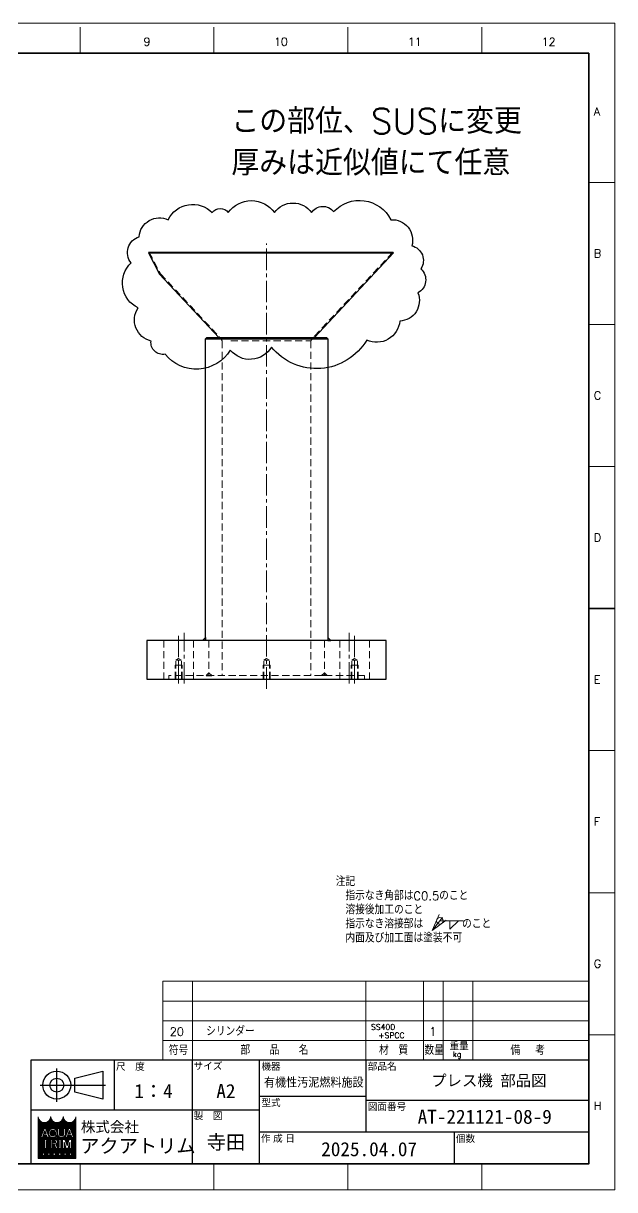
# Model space of a CAD drawing. Header units: millimetres. Extents: x 0 to 2352, y -34 to 1655.
# Drawn here: x 1512 to 2352, y 0 to 1655 of the extents above; entities that cross this region are included whole.
import ezdxf
from ezdxf.enums import TextEntityAlignment as Align

# ---------------------------------------------------------------- set-up
doc = ezdxf.new("R2010")
doc.units = ezdxf.units.MM
doc.header["$LTSCALE"] = 1.6
doc.linetypes.add('CENTER2', pattern=[28.575000000000003, 19.05, -3.175, 3.175, -3.175])
doc.linetypes.add('HIDDEN', pattern=[9.524999999999999, 6.35, -3.175])
for name, color, linetype, lineweight in [('04_HIDDEN', 2, 'HIDDEN', 13), ('05_CENTER', 4, 'CENTER2', 13), ('07_TEXT', 3, 'Continuous', 13), ('08_DIM', 3, 'Continuous', 13), ('90_FRAME', 5, 'Continuous', 35)]:
    doc.layers.add(name, color=color, linetype=linetype, lineweight=lineweight)
doc.layers.add('91_BLANK', color=5, linetype='Continuous', lineweight=0, plot=False)
doc.styles.add('KSS_TXT', font='txt.shx', dxfattribs={"bigfont": 'extfont2.shx'})
doc.styles.add('MS_G', font='MS Gothic.ttf')
doc.styles.get("Standard").update_dxf_attribs({"font": 'txt.shx', "bigfont": 'extfont2.shx'})
doc.styles.add('表題用', font='MS PGothic.ttf')
doc.dimstyles.new('KSS_DIM', dxfattribs={"dimscale": 4, "dimtxt": 3, "dimasz": 2.5, "dimexe": 1.25, "dimexo": 0.625, "dimtad": 1, "dimdsep": 46, "dimtxsty": 'KSS_TXT', "dimblk": 'OPEN30', "dimcen": 0, "dimazin": 2, "dimtfac": 0.75, "dimtmove": 0, "dimatfit": 3, "dimldrblk": 'OPEN30', "dimfxl": 1.25, "dimtolj": 1, "dimarcsym": 0})

# ---------------------------------------------------------------- blocks, each defined once
blk = doc.blocks.new('Weld-line')
blk.add_line((0, 0), (1, 0))
blk = doc.blocks.new('Weld10-s5')
blk.add_circle((0, 0), 2)
blk = doc.blocks.new('Weld10-a1')
for p, q in [((5, 0), (0, 5)), ((0, 5), (0, 0)), ((0, 0), (5, 0))]:
    blk.add_line(p, q)
at = {"width": 0.9}
blk.add_attdef('S', text='', height=2.8, dxfattribs=at).set_placement((-2, 1), align=Align.RIGHT)
blk.add_attdef('L', (8, 1), '', height=2.8, dxfattribs=at)
blk = doc.blocks.new('_Open30')
at = {"color": 0, "linetype": 'ByBlock', "lineweight": -2}
for p, q in [((-1, 0.26794919), (0, 0)), ((0, 0), (-1, -0.26794919)), ((0, 0), (-1, 0))]:
    blk.add_line(p, q, dxfattribs=at)
blk = doc.blocks.new('Jis_w20130906110600')
blk.add_blockref('Weld10-s5', (0, 0))
at = {"xscale": -1, "rotation": 180}
blk.add_blockref('Weld10-a1', (6, 0), dxfattribs=at)
at = {"layer": '08_DIM', "xscale": 14, "yscale": 14, "zscale": 14}
blk.add_blockref('Weld-line', (0, 0), dxfattribs=at)
at = {"style": 'KSS_TXT', "flags": 1}
blk.add_attdef('JISINFO', (0, 0), '', height=3, dxfattribs=at)
at = {"layer": '08_DIM'}
blk.add_leader([(-4.630805428080293, -5.765361229938435), (0, 0)], dimstyle='KSS_DIM', dxfattribs=at)

msp = doc.modelspace()

# ---------------------------------------------------------------- hatches: boundary and pattern name
at = {"layer": '90_FRAME', "lineweight": 5}
h = msp.add_hatch(dxfattribs=at)
h.set_pattern_fill('_USER', color=4, scale=1.2, angle=45, pattern_type=0)
h.set_pattern_definition([(45, (-945.6771580300181, -14.96861364743239), (-0.8485281374238569, 0.848528137423857), [])])
edge = h.paths.add_edge_path()
edge.add_arc((1587.106851105426, 103.0756889406746), 0.2561589359989652, 90, 180)
edge.add_ellipse((1578.141288345462, 103.0756889406746), major_axis=(-8.709403823964816, 0), ratio=0.8823529411764706, start_angle=360, end_angle=540, ccw=False)
edge.add_arc((1569.175725585498, 103.0756889406746), 0.2561589359989652, 3.187317984128255, 180.0000000000261)
edge.add_ellipse((1560.210162825533, 103.0756889406746), major_axis=(-8.709403823964816, 0), ratio=0.8823529411764706, start_angle=360, end_angle=540, ccw=False)
edge.add_arc((1551.244600065569, 103.0756889406746), 0.2561589359989652, 3.187317984128255, 180)
edge.add_ellipse((1542.279037305605, 103.0756889406746), major_axis=(-8.709403823964816, 0), ratio=0.8823529411764706, start_angle=360, end_angle=540, ccw=False)
edge.add_arc((1533.313474545641, 103.0756889406746), 0.2561589359989652, 3.187317984128255, 90)
edge.add_line((1533.313474545641, 103.3318478766758), (1533.313474545641, 44.15913366091428))
edge.add_line((1533.313474545641, 44.15913366091246), (1587.106851105424, 44.15913366091246))
edge.add_line((1587.106851105426, 44.15913366091246), (1587.106851105426, 103.3318478766722))
h.paths.add_polyline_path([(1541.987718313027, 86.72910592718273), (1544.1115856863, 86.72910592718273), (1548.941307527639, 73.98263727187242), (1548.941307527639, 73.92115912723403), (1546.641970452547, 73.92115912723403), (1545.439607969325, 77.29778354664433), (1540.710927817199, 77.29778354664433), (1541.404155285403, 79.24459146023565), (1544.746380501125, 79.24459146023565), (1543.049651999663, 84.00955624507134), (1539.457333546783, 73.92115912723403), (1537.157996471688, 73.92115912723403), (1537.157996471688, 73.98263727187242)], flags=16)
edge = h.paths.add_edge_path(flags=16)
edge.add_ellipse((1554.286678030083, 81.09360933520458), major_axis=(-5.8916555279762, 0), ratio=0.9565217391304346, start_angle=180, end_angle=360, ccw=False)
edge.add_line((1560.178333558059, 81.09360933520458), (1560.178333558059, 79.55665571921037))
edge.add_ellipse((1554.286678030083, 79.55665571921037), major_axis=(-5.8916555279762, 0), ratio=0.9565217391304346, start_angle=142.1052553177129, end_angle=180, ccw=False)
edge.add_line((1558.936021579444, 76.09526146155787), (1557.285296600079, 77.4554772650825))
edge.add_ellipse((1554.286678030083, 79.70737472682578), major_axis=(3.75679118758396, 0), ratio=0.9950358206786509, start_angle=-37.0427632869818, end_angle=0)
edge.add_line((1558.043464501574, 79.70722960958102), (1558.043464501574, 80.94289032758917))
edge.add_ellipse((1554.286678030083, 80.94289032758917), major_axis=(3.75678647149081, 0), ratio=0.9947182625257321, start_angle=360, end_angle=540)
edge.add_line((1550.529891558592, 80.94289032758917), (1550.529891558592, 79.70724298545775))
edge.add_ellipse((1554.286678030083, 79.70737472682578), major_axis=(3.75679118758396, 0), ratio=0.9950358206786509, start_angle=-180, end_angle=-65.75794872216291)
edge.add_line((1555.829187784792, 76.29886595284898), (1554.783233280467, 77.31683014038919))
edge.add_line((1554.783233280465, 77.31683014038737), (1555.917878471079, 78.52166531088534))
edge.add_line((1555.917878471079, 78.52166531088716), (1560.662102406963, 74.61237184667317))
edge.add_line((1560.662102406961, 74.61237184667135), (1559.17957633999, 73.03813563481873))
edge.add_line((1559.179576339993, 73.03813563482055), (1557.398624999427, 74.77142773973338))
edge.add_ellipse((1554.286678030083, 79.55665571921037), major_axis=(-5.8916555279762, 0), ratio=0.9565217391304346, start_angle=0, end_angle=121.88362473889401, ccw=False)
edge.add_line((1548.395022502107, 79.55665571921037), (1548.395022502107, 81.09360933520458))
h.paths.add_polyline_path([(1549.322272314501, 71.3595697672443), (1549.322272314501, 69.56645721525075), (1545.479888274516, 69.56645721525075, 0.4142135623730951), (1545.223729338515, 69.31029827925141), (1545.223729338515, 58.5516229672956), (1542.918298914527, 58.5516229672956), (1542.918298914527, 69.31029827925141, 0.4142135623730951), (1542.662139978529, 69.56645721525075), (1538.819755938545, 69.56645721525075), (1538.819755938545, 71.3595697672443)], flags=16)
edge = h.paths.add_edge_path(flags=16)
edge.add_line((1550.782336630131, 71.3595697672443), (1556.673992158107, 71.3595697672443))
edge.add_ellipse((1556.673992158103, 67.99033192354347), major_axis=(-4.134945875879031, 7.595772347314229e-16), ratio=0.8148203011203055, start_angle=111.38697473498539, end_angle=270, ccw=False)
edge.add_arc((1557.308096793895, 63.42427632530399), 1.674818033710892, 22.272952259934925, 58.5531130129101, ccw=False)
edge.add_line((1558.85795455382, 64.05906477040827), (1561.06509696998, 58.65408654169534))
edge.add_line((1561.065096969982, 58.65408654169534), (1561.065096969982, 58.5516229672956))
edge.add_line((1561.065096969982, 58.5516229672956), (1558.580355290793, 58.5516229672956))
edge.add_line((1558.580355290793, 58.5516229672956), (1556.630490053464, 63.97910444256723))
edge.add_arc((1555.679984732655, 63.59645833584892), 1.02463574399587, 21.92829786654815, 90)
edge.add_line((1555.679984732655, 64.62109407984263), (1553.164614734919, 64.62109407984263))
edge.add_line((1553.164614734917, 64.62109407984263), (1553.164614734917, 66.41420663183618))
edge.add_line((1553.164614734917, 66.41420663183618), (1556.981382881301, 66.41420663183618))
edge.add_arc((1556.926424426744, 67.99033192354347), 1.577083183248922, 271.9970571044071, 448.0029428955929)
edge.add_line((1556.981382881306, 69.56645721525075), (1553.087767054122, 69.56645721525075))
edge.add_line((1553.08776705412, 69.56645721525075), (1553.08776705412, 58.5516229672956))
edge.add_line((1553.08776705412, 58.5516229672956), (1550.782336630129, 58.5516229672956))
edge.add_line((1550.782336630131, 58.5516229672956), (1550.782336630131, 71.3595697672443))
h.paths.add_polyline_path([(1561.362454897633, 86.72910592718273), (1563.667885321626, 86.72910592718273), (1563.667885321626, 79.55665571921037, 0.175030561155744), (1564.684904958587, 76.62111705864646, 0.2571496110314638), (1568.798680148641, 76.62111705864646, 0.1750305611562702), (1569.815699785599, 79.55665571921946), (1569.815699785599, 86.72910592718273), (1572.121130209591, 86.72910592718273), (1572.121130209591, 79.09325813684137, -0.3793912406243967), (1567.12603095761, 73.92115912723403), (1566.35755414961, 73.92115912723403, -0.3793912406243716), (1561.362454897633, 79.09325813684137)], flags=16)
h.paths.add_polyline_path([(1563.007672923854, 71.3595697672443), (1565.825421219845, 71.3595697672443), (1565.825421219845, 69.56645721525075, 0.4142135623730951), (1565.569262283847, 69.31029827925141), (1565.569262283847, 60.60089445528666, 0.4142135623730951), (1565.825421219845, 60.34473551928915), (1565.825421219845, 58.5516229672956), (1563.007672923854, 58.5516229672956), (1563.007672923854, 60.34473551928915, 0.4142135623730951), (1563.263831859855, 60.60089445528666), (1563.263831859855, 69.31029827925141, 0.4142135623730951), (1563.007672923854, 69.56645721525075)], flags=16)
h.paths.add_polyline_path([(1568.133347768792, 71.3595697672443), (1571.478678283533, 71.3595697672443), (1574.537321168766, 62.05736025438256), (1577.595964053999, 71.3595697672443), (1580.943417472809, 71.3595697672443), (1580.943417472809, 58.5516229672956), (1578.63798704882, 58.5516229672956), (1578.63798704882, 67.51718572725969), (1575.690036380762, 58.5516229672956), (1573.384605956773, 58.5516229672956), (1570.436655288712, 67.51718572725969), (1570.438778192784, 58.5516229672956), (1568.133347768792, 58.5516229672956)], flags=16)
h.paths.add_polyline_path([(1576.821057836765, 86.72910592718273), (1578.944925210039, 86.72910592718273), (1583.774647051378, 73.98263727187242), (1583.774647051378, 73.92115912723403), (1581.475309976282, 73.92115912723403), (1580.272947493064, 77.29778354664433), (1575.544267340938, 77.29778354664433), (1576.237494809139, 79.24459146023565), (1579.579720024864, 79.24459146023565), (1577.882991523402, 84.00955624507134), (1574.290673070518, 73.92115912723403), (1571.991335995423, 73.92115912723403), (1571.991335995423, 73.98263727187242)], flags=16)
h.paths.add_polyline_path([(1539.461289009618, 51.84390174088168), (1542.535196241603, 51.84390174088168), (1542.535196241603, 48.76999450889508), (1539.461289009618, 48.76999450889508)], flags=16)
h.paths.add_polyline_path([(1547.146057089587, 51.84390174088168), (1550.219964321572, 51.84390174088168), (1550.219964321572, 48.76999450889508), (1547.146057089587, 48.76999450889508)], flags=16)
h.paths.add_polyline_path([(1554.830825169556, 51.84390174088168), (1557.904732401541, 51.84390174088168), (1557.904732401541, 48.76999450889508), (1554.830825169556, 48.76999450889508)], flags=16)
h.paths.add_polyline_path([(1562.515593249526, 51.84390174088168), (1565.58950048151, 51.84390174088168), (1565.58950048151, 48.76999450889508), (1562.515593249526, 48.76999450889508)], flags=16)
h.paths.add_polyline_path([(1570.200361329495, 51.84390174088168), (1573.27426856148, 51.84390174088168), (1573.27426856148, 48.76999450889508), (1570.200361329495, 48.76999450889508)], flags=16)
h.paths.add_polyline_path([(1577.885129409464, 51.84390174088168), (1580.959036641449, 51.84390174088168), (1580.959036641449, 48.76999450889508), (1577.885129409464, 48.76999450889508)], flags=16)

# ---------------------------------------------------------------- linework, layer by layer
for p, q in [((1690.836544068866, 1330.506459539517), (1690.096544068866, 1329.687677639085)), ((1690.096544068866, 1329.687677639085), (2037.836544072475, 1329.687677639085)), ((1690.096544068866, 1329.687677639085), (1705.83654406939, 1299.687677634656)), ((1690.836544068866, 1330.506459539517), (2036.959277750584, 1330.506459539517))]:
    msp.add_line(p, q)
at = {"color": 0}
for p, q in [((2037.836544072475, 1329.687677639085), (1925.836544072475, 1209.687677639085)), ((2036.959277750584, 1330.506459539517), (2037.836544072475, 1329.687677639085)), ((1705.83654406939, 1299.687677634656), (1789.836544065257, 1209.687677639085)), ((1770.836544072475, 1207.687677639085), (1944.836544072475, 1207.687677639085))]:
    msp.add_line(p, q, dxfattribs=at)
at = {"color": 1}
msp.add_lwpolyline([(2034.171325194252, 1376.780948709615, -0.52056705), (2064.080753350162, 1339.757709329668, -0.52056705), (2076.89907408282, 1307.006384984676, -0.52056705), (2072.626303127875, 1272.831084551125, -0.52056705), (2046.989645926912, 1232.959906224783, -0.52056705), (1999.989118215574, 1205.904459772582, -0.52056705), (1864.684570889315, 1195.936666844837, -0.52056705), (1806.289971562478, 1191.664751809883, -0.52056705), (1713.713173124787, 1185.968867301731, -0.52056705), (1693.773551731573, 1204.480490299384, -0.52056705), (1675.258195191164, 1251.471522607076, -0.52056705), (1665.288388428468, 1315.550208439223, -0.52056705), (1676.682452176145, 1352.57344781917, -0.52056705), (1717.985944079733, 1376.780948709615, -0.52056705), (1780.653322229337, 1386.74874163736, -0.52056705), (1803.441457592516, 1386.74874163736, -0.52056705), (1868.957341844261, 1386.74874163736, -0.52056705), (1921.654905363347, 1386.74874163736, -0.52056705), (1952.988590504238, 1388.172711110557, -0.52056705)], format="xyb", close=True, dxfattribs=at)
at = {"color": 0}
for points in [[(1944.836544072475, 779.6876776433597), (1770.836544072475, 779.6876776433597), (1770.836544072475, 1207.687677639085), (1772.836544072475, 1209.687677639085), (1942.836544072475, 1209.687677639085), (1944.836544072475, 1207.687677639085)], [(2027.836544071806, 779.6876776433597), (1687.836544071806, 779.6876776433597), (1687.836544071806, 724.6876776433597), (2027.836544071806, 724.6876776433597)]]:
    msp.add_lwpolyline(points, close=True, dxfattribs=at)
at = {"color": 3}
for points in [[(1770.836544072475, 779.6876776433597), (1766.836544072475, 779.6876776433597), (1766.836544072475, 779.6876776433597), (1770.836544072475, 783.6876776433597)], [(1944.836544065032, 779.6876776433597), (1948.836544065032, 779.6876776433597), (1948.836544065032, 779.6876776433597), (1944.836544065032, 783.6876776433597)]]:
    msp.add_lwpolyline(points, close=True, dxfattribs=at)
for points in [[(1771.836544072475, 729.6876776415535), (1779.836544072475, 729.6876776415535), (1779.836544072475, 729.6876776415535), (1775.836544072475, 733.6876776415535)], [(1775.836544072475, 733.6876776415535), (1771.836544072475, 729.6876776415535), (1771.836544072475, 729.6876776415535)], [(1943.836544065032, 729.6876776415535), (1935.836544065032, 729.6876776415535), (1935.836544065032, 729.6876776415535), (1939.836544065032, 733.6876776415535)], [(1939.836544065032, 733.6876776415535), (1943.836544065032, 729.6876776415535), (1943.836544065032, 729.6876776415535)]]:
    msp.add_lwpolyline(points, dxfattribs=at)
for centre, start, end in [((1789.836544065297, 1209.687677639096), 6.073257782323988e-10, 43.02506599012749), ((1925.836544072435, 1209.687677639096), 136.9749340098725, 179.9999999993927)]:
    msp.add_arc(centre, 1.029632723038958, start, end, dxfattribs=at)
at = {"layer": '04_HIDDEN'}
for p, q in [((1690.836544068866, 1330.506459539517), (1707.478006831685, 1299.687677634656)), ((2036.959277750584, 1330.506459539517), (1924.959277750584, 1210.506459539517)), ((1707.478006831685, 1299.687677634656), (1705.83654406939, 1299.687677634656)), ((1707.478006831685, 1299.687677634656), (1790.713810387149, 1210.506459539517)), ((1789.836544065257, 1209.687677639085), (1790.713810387149, 1210.506459539516)), ((1794.836544065257, 1204.687677639085), (1791.949792719309, 1209.687677639085)), ((1920.836544072475, 1204.687677639085), (1923.723295418423, 1209.687677639085)), ((1925.836544072475, 1209.687677639085), (1924.959277750584, 1210.506459539516)), ((1794.836544065257, 1204.687677639085), (1794.836544065257, 729.6876776445475)), ((1806.836544079918, 1204.687677639085), (1920.836544072475, 1204.687677639085)), ((1920.836544072475, 1204.687677639085), (1920.836544072475, 729.6876776445475)), ((1775.836544072475, 779.6876776433597), (1775.836544072475, 729.6876776415535)), ((1939.836544065032, 779.6876776433597), (1939.836544065032, 729.6876776415535)), ((1728.836544067971, 751.6876776481128), (1732.836544067957, 753.9966776481102)), ((1728.836544067971, 724.6876776480909), (1728.836544067971, 751.6876776481128)), ((1736.836544067957, 751.6876776481128), (1728.836544067971, 751.6876776481128)), ((1732.836544067957, 753.9966776481102), (1736.836544067957, 751.6876776481128)), ((1736.836544067957, 724.6876776480909), (1736.836544067957, 751.6876776481128)), ((1853.836544068772, 751.6876776481128), (1857.836544068757, 753.9966776481102)), ((1853.836544068772, 724.6876776480909), (1853.836544068772, 751.6876776481128)), ((1861.836544068757, 751.6876776481128), (1853.836544068772, 751.6876776481128)), ((1857.836544068757, 753.9966776481102), (1861.836544068757, 751.6876776481128)), ((1861.836544068757, 724.6876776480909), (1861.836544068757, 751.6876776481128)), ((1978.836544067971, 751.6876776481128), (1982.836544067957, 753.9966776481102)), ((1978.836544067971, 724.6876776480909), (1978.836544067971, 751.6876776481128)), ((1986.836544067957, 751.6876776481128), (1978.836544067971, 751.6876776481128)), ((1982.836544067957, 753.9966776481102), (1986.836544067957, 751.6876776481128)), ((1986.836544067957, 724.6876776480909), (1986.836544067957, 751.6876776481128)), ((1996.836544075415, 729.6876776415535), (1718.836544071693, 729.6876776415535)), ((1718.836544071693, 729.6876776415535), (1718.836544071693, 724.6876776433597)), ((1727.836544067957, 724.6876776480909), (1727.836544067957, 744.6876776481055)), ((1737.836544067957, 744.6876776481055), (1727.836544067957, 744.6876776481055)), ((1737.836544067957, 724.6876776480909), (1737.836544067957, 744.6876776481055)), ((1852.836544068757, 724.6876776480909), (1852.836544068757, 744.6876776481055)), ((1862.836544068757, 744.6876776481055), (1852.836544068757, 744.6876776481055)), ((1862.836544068757, 724.6876776480909), (1862.836544068757, 744.6876776481055)), ((1977.836544067957, 724.6876776480909), (1977.836544067957, 744.6876776481055)), ((1987.836544067957, 744.6876776481055), (1977.836544067957, 744.6876776481055)), ((1987.836544067957, 724.6876776480909), (1987.836544067957, 744.6876776481055)), ((1996.836544075415, 724.6876776433597), (1996.836544075415, 729.6876776415535))]:
    msp.add_line(p, q, dxfattribs=at)
at = {"layer": '04_HIDDEN', "color": 9}
for p, q in [((1711.836544071813, 779.6876776393016), (1711.836544071813, 724.6876776433597)), ((1753.836544071798, 779.6876776393016), (1753.836544071798, 724.6876776433597)), ((1961.836544073152, 779.6876776393016), (1961.836544073152, 724.6876776433597)), ((2003.836544073137, 779.6876776393016), (2003.836544073137, 724.6876776433597))]:
    msp.add_line(p, q, dxfattribs=at)
at = {"layer": '05_CENTER'}
for p, q in [((1857.836544068866, 711.000766099092), (1857.836544068866, 1343.091695408906)), ((1740.836544075415, 718.387019759373), (1740.836544075415, 790.5909672640952)), ((1974.836544079136, 718.387019759373), (1974.836544079136, 790.5909672640952)), ((1732.836544067957, 721.299902500528), (1732.836544067957, 756.7926776480905)), ((1982.836544067957, 721.299902500528), (1982.836544067957, 756.7926776480905))]:
    msp.add_line(p, q, dxfattribs=at)
at = {"layer": '05_CENTER', "color": 9}
for p, q in [((1732.836544071806, 786.1360824570562), (1732.836544071806, 718.2392728215506)), ((1982.836544073145, 786.1360824570562), (1982.836544073145, 718.2392728215506))]:
    msp.add_line(p, q, dxfattribs=at)
at = {"layer": '90_FRAME', "color": 4, "lineweight": 13}
for p, q in [((1592.982204280308, 1613.00035474462), (1592.982204280308, 1649.81223188732)), ((1783.073074479541, 1613.00035474462), (1783.073074479541, 1649.81223188732)), ((1973.163944678774, 1613.00035474462), (1973.163944678774, 1649.81223188732)), ((2163.254814878007, 1613.00035474462), (2163.254814878007, 1649.81223188732)), ((2352.09044159269, 1429.720130283139), (2315.278564449982, 1429.720130283139)), ((2352.09044159269, 1228.088028678954), (2315.278564449982, 1228.088028678954)), ((2352.09044159269, 1026.45592707477), (2315.278564449982, 1026.45592707477)), ((2352.09044159269, 623.1917238664003), (2315.278564449982, 623.1917238664003)), ((2352.09044159269, 421.5596222622155), (2315.278564449982, 421.5596222622155)), ((1710.392832310299, 295.7330074731734), (2315.278541343749, 295.7330074731734)), ((1710.392855416532, 295.7330074731734), (1710.392855416532, 183.73301048167)), ((1752.39285016654, 295.7330074731734), (1752.39285016654, 183.73301048167)), ((1998.754738177653, 295.7330074731734), (1998.754738177653, 183.73301048167)), ((2080.53119313558, 295.7330074731734), (2080.531193135595, 183.73301048167)), ((2108.531189635581, 295.7330074731734), (2108.531189635597, 183.73301048167)), ((2150.531184385591, 295.7330074731734), (2150.531184385591, 183.73301048167)), ((1710.392832310299, 267.733005978039), (2315.278541343749, 267.733005978039)), ((1710.392832310299, 239.7330074731734), (2315.278541343749, 239.7330074731734)), ((2352.09044159269, 219.9275206580308), (2315.278564449982, 219.9275206580308)), ((1710.392832310299, 211.7330074731733), (2315.278541343749, 211.7330074731733)), ((1592.982204280308, -1.126752522395691e-07), (1592.982204280308, 36.64729619654992)), ((1783.073074479541, -1.126752522395691e-07), (1783.073074479541, 36.64729619654992)), ((1973.163944678774, -1.126752522395691e-07), (1973.163944678774, 36.64729619654992)), ((2163.254814878007, -1.126752522395691e-07), (2163.254814878007, 36.64729619654992))]:
    msp.add_line(p, q, dxfattribs=at)
at = {"layer": '90_FRAME'}
msp.add_line((2352.09044159269, 824.8238254705849), (2315.278564449982, 824.8238254705849), dxfattribs=at)
at = {"layer": '90_FRAME', "color": 0, "lineweight": 25}
for p, q in [((1642.078564452699, 113.0187247676675), (1642.078564452699, 183.73301048167)), ((1752.39285016654, 36.64729619654992), (1752.39285016654, 183.73301048167)), ((1847.707135880381, 36.64729619654992), (1847.707135880381, 183.73301048167)), ((1998.754738177653, 183.73301048167), (1998.754738177653, 81.90443905350895)), ((1559.908564453032, 124.6158676247667), (1559.908564453032, 172.1358676245744)), ((1536.148564453128, 148.3758676246669), (1629.208564452751, 148.3758676246669)), ((1847.707135880381, 132.8187247675904), (1998.754738177653, 132.8187247675904)), ((1998.754738177653, 127.161581910468), (2315.278564449982, 127.161581910468)), ((1847.707135880381, 113.0187247676675), (1523.27856445318, 113.0187247676675)), ((1847.707135880381, 81.90443905350895), (2315.278564449982, 81.90443905350895)), ((2124.249993022139, 81.90443905350895), (2124.249993022139, 36.64729619654992))]:
    msp.add_line(p, q, dxfattribs=at)
at = {"layer": '90_FRAME', "color": 4, "lineweight": 5}
for p, q in [((1533.313474545641, 44.15913366091246), (1533.313474545641, 103.3318478766758)), ((1587.106851105426, 103.3318478766758), (1587.106851105426, 44.15913366091246)), ((1537.157996471688, 73.98263727187242), (1541.987718313027, 86.72910592718273)), ((1539.457333546783, 73.92115912723403), (1543.049651999663, 84.00955624507134)), ((1541.987718313027, 86.72910592718273), (1544.1115856863, 86.72910592718273)), ((1544.746380501125, 79.24459146023565), (1543.049651999663, 84.00955624507134)), ((1548.941307527639, 73.98263727187242), (1544.1115856863, 86.72910592718273)), ((1561.362454897633, 79.09325813684137), (1561.362454897633, 86.72910592718273)), ((1563.667885321626, 86.72910592718273), (1561.362454897633, 86.72910592718273)), ((1563.667885321626, 79.55665571921037), (1563.667885321626, 86.72910592718273)), ((1569.815699785599, 79.55665571921037), (1569.815699785599, 86.72910592718273)), ((1569.815699785599, 86.72910592718273), (1572.121130209591, 86.72910592718273)), ((1571.991335995423, 73.98263727187242), (1576.821057836765, 86.72910592718273)), ((1572.121130209591, 79.09325813684137), (1572.121130209591, 86.72910592718273)), ((1574.290673070518, 73.92115912723403), (1577.882991523402, 84.00955624507134)), ((1576.821057836765, 86.72910592718273), (1578.944925210039, 86.72910592718273)), ((1579.579720024864, 79.24459146023565), (1577.882991523402, 84.00955624507134)), ((1583.774647051378, 73.98263727187242), (1578.944925210039, 86.72910592718273)), ((1537.157996471688, 73.92115912723403), (1537.157996471688, 73.98263727187242)), ((1537.157996471688, 73.98263727187242), (1537.157996471688, 73.98263727187242)), ((1537.157996471688, 73.92115912723403), (1537.157996471688, 73.98263727187242)), ((1537.157996471688, 73.92115912723403), (1539.457333546783, 73.92115912723403)), ((1538.819755938545, 71.3595697672443), (1549.322272314501, 71.3595697672443)), ((1538.819755938545, 71.3595697672443), (1538.819755938545, 69.56645721525075)), ((1538.819755938545, 69.56645721525075), (1542.662139978529, 69.56645721525075)), ((1540.710927817199, 77.29778354664433), (1541.404155285403, 79.24459146023565)), ((1540.710927817199, 77.29778354664433), (1545.439607969325, 77.29778354664433)), ((1541.404155285403, 79.24459146023565), (1544.746380501125, 79.24459146023565)), ((1542.918298914527, 58.5516229672956), (1542.918298914527, 69.31029827925141)), ((1545.223729338515, 58.5516229672956), (1545.223729338515, 69.31029827925141)), ((1546.641970452547, 73.92115912723403), (1545.439607969325, 77.29778354664433)), ((1545.479888274516, 69.56645721525075), (1549.322272314501, 69.56645721525075)), ((1548.941307527639, 73.92115912723403), (1546.641970452547, 73.92115912723403)), ((1548.395022502107, 81.09360933520458), (1548.395022502107, 79.55665571921037)), ((1548.941307527639, 73.92115912723403), (1548.941307527639, 73.98263727187242)), ((1549.322272314501, 71.3595697672443), (1549.322272314501, 69.56645721525075)), ((1550.529891558592, 80.94289032758917), (1550.529891558592, 79.71332743479417)), ((1550.782336630131, 71.3595697672443), (1550.782336630131, 58.5516229672956)), ((1550.782336630131, 71.3595697672443), (1556.673992158103, 71.3595697672443)), ((1553.08776705412, 58.5516229672956), (1553.08776705412, 69.56645721525075)), ((1553.08776705412, 69.56645721525075), (1556.981382881306, 69.56645721525075)), ((1553.164614734917, 64.62109407984263), (1553.164614734917, 66.41420663183618)), ((1553.164614734917, 66.41420663183618), (1556.981382881306, 66.41420663183618)), ((1554.783233280465, 77.31683014038737), (1555.917878471079, 78.52166531088716)), ((1554.783233280465, 77.31683014038737), (1555.829187784792, 76.29886595284898)), ((1555.917878471079, 78.52166531088716), (1560.662102406961, 74.61237184667135)), ((1557.285296600079, 77.4554772650825), (1558.936021579444, 76.09526146155787)), ((1557.398624999427, 74.77142773973338), (1559.179576339993, 73.03813563482055)), ((1558.043464501574, 80.94289032758917), (1558.043464501574, 79.71332743479417)), ((1559.179576339993, 73.03813563482055), (1560.662102406961, 74.61237184667135)), ((1560.178333558059, 81.09360933520458), (1560.178333558059, 79.55665571921037)), ((1563.007672923854, 71.3595697672443), (1565.825421219845, 71.3595697672443)), ((1563.007672923854, 71.3595697672443), (1563.007672923854, 69.56645721525075)), ((1563.263831859855, 60.60089445528666), (1563.263831859855, 69.31029827925141)), ((1565.569262283847, 60.60089445528666), (1565.569262283847, 69.31029827925141)), ((1565.825421219845, 71.3595697672443), (1565.825421219845, 69.56645721525075)), ((1567.12603095761, 73.92115912723403), (1566.357554149614, 73.92115912723403)), ((1568.133347768792, 71.3595697672443), (1568.133347768792, 58.5516229672956)), ((1568.133347768792, 71.3595697672443), (1571.478678283533, 71.3595697672443)), ((1570.438778192784, 58.5516229672956), (1570.436655288712, 67.51718572725969)), ((1573.384605956773, 58.5516229672956), (1570.436655288712, 67.51718572725969)), ((1574.537321168766, 62.05736025438256), (1571.478678283533, 71.3595697672443)), ((1571.991335995423, 73.92115912723403), (1571.991335995423, 73.98263727187242)), ((1571.991335995423, 73.98263727187242), (1571.991335995423, 73.98263727187242)), ((1571.991335995423, 73.92115912723403), (1571.991335995423, 73.98263727187242)), ((1571.991335995423, 73.92115912723403), (1574.290673070518, 73.92115912723403)), ((1574.537321168766, 62.05736025438256), (1577.595964053999, 71.3595697672443)), ((1575.544267340938, 77.29778354664433), (1576.237494809139, 79.24459146023565)), ((1575.544267340938, 77.29778354664433), (1580.272947493064, 77.29778354664433)), ((1575.690036380762, 58.5516229672956), (1578.63798704882, 67.51718572725969)), ((1576.237494809139, 79.24459146023565), (1579.579720024864, 79.24459146023565)), ((1580.943417472809, 71.3595697672443), (1577.595964053999, 71.3595697672443)), ((1578.63798704882, 67.51718572725969), (1578.63798704882, 58.5516229672956)), ((1581.475309976282, 73.92115912723403), (1580.272947493064, 77.29778354664433)), ((1580.943417472809, 58.5516229672956), (1580.943417472809, 71.3595697672443)), ((1583.774647051378, 73.92115912723403), (1581.475309976282, 73.92115912723403)), ((1583.774647051378, 73.92115912723403), (1583.774647051378, 73.98263727187242)), ((1539.461289009618, 51.84390174088168), (1542.535196241603, 51.84390174088168)), ((1539.461289009618, 51.84390174088168), (1539.461289009618, 48.76999450889508)), ((1542.535196241603, 51.84390174088168), (1542.535196241603, 48.76999450889508)), ((1542.918298914527, 58.5516229672956), (1545.223729338515, 58.5516229672956)), ((1547.146057089587, 51.84390174088168), (1550.219964321572, 51.84390174088168)), ((1547.146057089587, 51.84390174088168), (1547.146057089587, 48.76999450889508)), ((1550.219964321572, 51.84390174088168), (1550.219964321572, 48.76999450889508)), ((1550.782336630131, 58.5516229672956), (1553.08776705412, 58.5516229672956)), ((1553.164614734917, 64.62109407984263), (1555.679984732655, 64.62109407984263)), ((1554.830825169556, 51.84390174088168), (1557.904732401541, 51.84390174088168)), ((1554.830825169556, 51.84390174088168), (1554.830825169556, 48.76999450889508)), ((1556.630490053464, 63.97910444256723), (1558.580355290793, 58.5516229672956)), ((1557.904732401541, 51.84390174088168), (1557.904732401541, 48.76999450889508)), ((1558.580355290793, 58.5516229672956), (1561.065096969982, 58.5516229672956)), ((1558.85795455382, 64.05906477041009), (1561.065096969982, 58.65408654169534)), ((1561.065096969982, 58.65408654169534), (1561.065096969982, 58.5516229672956)), ((1562.515593249526, 51.84390174088168), (1565.58950048151, 51.84390174088168)), ((1562.515593249526, 51.84390174088168), (1562.515593249526, 48.76999450889508)), ((1563.007672923854, 58.5516229672956), (1563.007672923854, 60.34473551928915)), ((1563.007672923854, 58.5516229672956), (1565.825421219845, 58.5516229672956)), ((1565.58950048151, 51.84390174088168), (1565.58950048151, 48.76999450889508)), ((1565.825421219845, 58.5516229672956), (1565.825421219845, 60.34473551928915)), ((1568.133347768792, 58.5516229672956), (1570.438778192784, 58.5516229672956)), ((1570.200361329495, 51.84390174088168), (1573.27426856148, 51.84390174088168)), ((1570.200361329495, 51.84390174088168), (1570.200361329495, 48.76999450889508)), ((1573.27426856148, 51.84390174088168), (1573.27426856148, 48.76999450889508)), ((1573.384605956773, 58.5516229672956), (1575.690036380762, 58.5516229672956)), ((1580.959036641449, 51.84390174088168), (1577.885129409464, 51.84390174088168)), ((1577.885129409464, 51.84390174088168), (1577.885129409464, 48.76999450889508)), ((1578.63798704882, 58.5516229672956), (1580.943417472809, 58.5516229672956)), ((1580.959036641449, 51.84390174088168), (1580.959036641449, 48.76999450889508)), ((1587.106851105426, 44.15913366091246), (1533.313474545641, 44.15913366091246)), ((1542.535196241603, 48.76999450889508), (1539.461289009618, 48.76999450889508)), ((1550.219964321572, 48.76999450889508), (1547.146057089587, 48.76999450889508)), ((1557.904732401541, 48.76999450889508), (1554.830825169556, 48.76999450889508)), ((1565.58950048151, 48.76999450889508), (1562.515593249526, 48.76999450889508)), ((1573.27426856148, 48.76999450889508), (1570.200361329495, 48.76999450889508)), ((1577.885129409464, 48.76999450889508), (1580.959036641449, 48.76999450889508))]:
    msp.add_line(p, q, dxfattribs=at)
at = {"layer": '90_FRAME'}
msp.add_lwpolyline([(110.3223633137168, 36.64729619654992), (2315.278564449982, 36.6472961965499), (2315.278564449982, 1613.00035474462), (110.3223633137168, 1613.00035474462)], close=True, dxfattribs=at)
at = {"layer": '90_FRAME', "color": 0, "lineweight": 25}
msp.add_lwpolyline([(1523.27856445318, 36.64729619654992), (2315.278564449982, 36.64729619654992), (2315.278564449982, 183.73301048167), (1523.27856445318, 183.73301048167)], close=True, dxfattribs=at)
msp.add_lwpolyline([(1585.648564452931, 158.2758676246283), (1625.24856445277, 168.1758676245898), (1625.24856445277, 128.5758676247513), (1585.648564452931, 138.4758676247091), (1585.648564452931, 158.2758676246283)], dxfattribs=at)
for radius in [19.79999999992, 9.89999999996]:
    msp.add_circle((1559.908564453032, 148.3758676246669), radius, dxfattribs=at)
at = {"layer": '90_FRAME', "color": 4, "lineweight": 5}
for centre, radius, start, end in [((1533.313474545641, 103.0756889406746), 0.2561589359989652, 0, 90), ((1551.244600065569, 103.0756889406746), 0.2561589359989652, 0, 180), ((1551.244600065569, 103.0756889406746), 0.2561589359989652, 0, 90), ((1569.175725585498, 103.0756889406746), 0.2561589359989652, 0, 180), ((1587.106851105426, 103.0756889406746), 0.2561589359989652, 90, 180), ((1542.662139978529, 69.31029827925141), 0.2561589359989652, 0, 90), ((1545.479888274516, 69.31029827925141), 0.2561589359989652, 90, 180), ((1556.926424426744, 67.99033192354347), 1.577083183248922, 271.9970571043541, 88.00294289554164), ((1566.777598836736, 79.3249569280286), 5.420098542558598, 182.4500309922613, 265.5552572885243), ((1563.007672923854, 69.31029827925141), 0.2561589359989652, 0, 90), ((1568.240837326434, 79.49701552458629), 4.573340900382642, 179.2527938813868, 218.9645718468802), ((1566.741792553614, 80.35605174844915), 4.263862534800127, 241.1577278083189, 298.8422721916811), ((1565.825421219845, 69.31029827925141), 0.2561589359989652, 90, 180), ((1566.705986270488, 79.3249569280286), 5.420098542558598, 274.4447427114757, 357.5499690077386), ((1565.242747780791, 79.49701552458629), 4.573340900382127, 321.0354281531198, 0.7472061186132516), ((1555.679984732655, 63.59645833584892), 1.024635743995861, 21.92829786655026, 90), ((1557.308096793895, 63.42427632530399), 1.674818033710921, 22.27295225998095, 58.55311301286324), ((1563.007672923854, 60.60089445528666), 0.2561589359989652, 270, 0), ((1565.825421219845, 60.60089445528666), 0.2561589359989652, 180, 270)]:
    msp.add_arc(centre, radius, start, end, dxfattribs=at)
for centre, major_axis, ratio, start_param, end_param in [((1542.279037305605, 103.0756889406746), (-8.709403823964816, 0), 0.8823529411764706, 6.283185307179586, 9.42477796076938), ((1560.210162825533, 103.0756889406746), (-8.709403823964816, 0), 0.8823529411764706, 6.283185307179586, 9.42477796076938), ((1578.141288345462, 103.0756889406746), (-8.709403823964816, 0), 0.8823529411764706, 6.283185307179586, 9.42477796076938), ((1554.286678030083, 81.09360933520458), (-5.8916555279762, 0), 0.9565217391304346, 3.141592653589793, 6.283185307179586), ((1554.286678030083, 80.94289032758917), (3.75678647149081, 0), 0.9947182625257321, 6.283185307179586, 9.42477796076938), ((1556.673992158103, 67.99033192354347), (-4.134945875879031, 7.595772347314198e-16), 0.8148203011203053, 1.944069452961235, 4.71238898038469)]:
    msp.add_ellipse(centre, major_axis=major_axis, ratio=ratio, start_param=start_param, end_param=end_param, dxfattribs=at)
at = {"layer": '90_FRAME', "color": 4, "lineweight": 5, "extrusion": (0, 0, -1)}
for centre, major_axis, ratio, start_param, end_param in [((1554.286678030083, 79.55665571921037), (-5.8916555279762, 0), 0.9565217391304346, 4.155914751220672, 6.283185307179586), ((1554.286678030083, 79.70737472682578), (3.75679118758396, 0), 0.9950358206786509, 7.430878021738927, 9.42477796076938), ((1554.286678030083, 79.70737472682578), (3.75679118758396, 0), 0.9950358206786509, 6.283185307179586, 6.929703490574296), ((1554.286678030083, 79.55665571921037), (-5.8916555279762, 0), 0.9565217391304346, 3.141592653589793, 3.802980717498315)]:
    msp.add_ellipse(centre, major_axis=major_axis, ratio=ratio, start_param=start_param, end_param=end_param, dxfattribs=at)
at = {"layer": '91_BLANK'}
msp.add_lwpolyline([(-8.093381893559126e-07, -1.126752522395691e-07), (2352.090441588782, -1.126752522395691e-07), (2352.090441588782, 1655.492231894922), (-8.093381893559126e-07, 1655.492231894922)], close=True, dxfattribs=at)

# ---------------------------------------------------------------- block references
at = {"layer": '08_DIM', "xscale": 2.4, "yscale": 2.4, "zscale": 2.4}
msp.add_blockref('Jis_w20130906110600', (2103.835383673517, 381.5262666680658), dxfattribs=at)

# ---------------------------------------------------------------- texts
at = {"layer": '07_TEXT', "color": 1, "char_height": 36, "attachment_point": 1, "style": 'KSS_TXT'}
for s, insert in [('この部位、SUSに変更', (1807.812265924402, 1534.69082540575)), ('厚みは近似値にて任意', (1807.812265924402, 1475.588815372023))]:
    msp.add_mtext(s, dxfattribs=dict(at, insert=insert))
at = {"layer": '07_TEXT', "ltscale": 2, "insert": (1955.961521719313, 443.0539717976774), "char_height": 12, "attachment_point": 1}
msp.add_mtext_dynamic_manual_height_columns('注記\\P\u3000指示なき角部はC0.5のこと\\P\u3000溶接後加工のこと\\P\u3000指示なき溶接部は\u3000\u3000\u3000\u3000のこと\\P\u3000内面及び加工面は塗装不可', width=285.7901684789556, gutter_width=15, heights=[97.88110366705442], dxfattribs=at)
at = {"layer": '90_FRAME', "color": 0, "lineweight": 13, "style": 'KSS_TXT'}
for s, p in [('9', (1688.027639379928, 1620.332373334914)), ('10', (1878.118509579161, 1620.332373334914)), ('11', (2068.209379778387, 1620.332373334914)), ('12', (2258.30024997762, 1620.332373334914))]:
    msp.add_text(s, height=11.36, dxfattribs=at).set_placement(p, align=Align.BOTTOM_CENTER)
for s, p in [('A', (2322.596570834807, 1530.536181085231)), ('B', (2322.596570834807, 1328.904079481047)), ('C', (2322.596570834807, 1127.271977876862)), ('D', (2322.596570834807, 925.6398762726774)), ('E', (2322.596570834807, 724.0077746684926)), ('F', (2322.596570834807, 522.3756730643079)), ('G', (2322.596570834807, 320.7435714601232)), ('H', (2322.596570834807, 119.1114698559385))]:
    msp.add_text(s, height=11.36, dxfattribs=at).set_placement(p, align=Align.MIDDLE_LEFT)
at = {"layer": '90_FRAME', "color": 3, "lineweight": 13}
for s, height, p in [('シリンダー', 12, (1771.900384188519, 218.5312037974351)), ('SS400', 8, (2006.03576985027, 226.8992393920147)), ('+SPCC', 8, (2016.384118460548, 214.9358305940061)), ('符号', 12, (1718.944833794708, 191.3588966888312)), ('部\u3000\u3000品\u3000\u3000名', 12, (1820.673690193665, 191.7944521899446)), ('材\u3000質', 12, (2017.428485883319, 191.6502814394067)), ('数量', 12, (2082.00176158617, 191.5600937276258)), ('重量', 10, (2117.677951013671, 198.1044730768999)), ('備  考', 12, (2204.052921915963, 191.3588966888312)), ('kg', 8, (2122.097810075388, 188.319774887751))]:
    msp.add_text(s, height=height, dxfattribs=at).set_placement(p)
for s, p in [('20', (1730.362552394459, 224.2225110653951)), ('1', (2093.988061482904, 224.4237081041665))]:
    msp.add_text(s, height=12, dxfattribs=at).set_placement(p, align=Align.MIDDLE_CENTER)
at = {"layer": '90_FRAME', "color": 0, "style": '表題用'}
for s, p in [('サイズ', (1754.186924849994, 175.6219381369318)), ('尺\u3000度', (1643.872639136156, 174.8761228073034)), ('機器', (1850.42545175914, 175.0413698458268)), ('部品名', (2001.47305405642, 175.0413698458268)), ('型式', (1850.42545175914, 123.6270841317472)), ('図面番号', (2001.473054056416, 117.9699412746248)), ('製\u3000図', (1754.18698579567, 104.9076524229329)), ('作 成 日', (1849.735302910103, 72.8325980664211)), ('個数', (2126.624880009673, 72.55603432716254))]:
    msp.add_text(s, height=10, dxfattribs=at).set_placement(p, align=Align.MIDDLE_LEFT)
at = {"layer": '90_FRAME', "color": 0, "style": 'MS_G'}
msp.add_text('A2', height=20, dxfattribs=at).set_placement((1800.049993023458, 139.8901533389888), align=Align.MIDDLE)
at = {"layer": '90_FRAME', "color": 0, "style": 'MS_G', "width": 0.9}
msp.add_text('有機性汚泥燃料施設', height=12.8, dxfattribs=at).set_placement((1924.835988418873, 146.3156462927298), align=Align.CENTER)
at = {"layer": '90_FRAME', "color": 0, "style": 'MS_G'}
msp.add_text('プレス機 部品図', height=16, dxfattribs=at).set_placement((2173.456883517918, 146.8897566105871), align=Align.CENTER)
for s, p in [('AT-221121-08-9', (2072.333951836813, 93.54576660022923)), ('2025.04.07', (1935.378403594538, 47.5107438176579))]:
    msp.add_text(s, height=20, dxfattribs=at).set_placement(p)
at = {"layer": '90_FRAME', "color": 4, "style": 'MS_G'}
msp.add_text('株式会社', height=15.12154285708176, dxfattribs=at).set_placement((1635.345443651633, 89.14390625083144), align=Align.MIDDLE_CENTER)
msp.add_text('アクアトリム', height=20, dxfattribs=at).set_placement((1593.259617288089, 52.21191815118033))
at = {"layer": '90_FRAME', "color": 0, "style": 'MS_G'}
for tag, p in [('1：4', (1697.235707309621, 139.8901533389888)), ('寺田', (1800.049993023458, 67.76158191070846))]:
    msp.add_attdef(tag, text='', height=20, dxfattribs=at).set_placement(p, align=Align.MIDDLE)

doc.saveas('drawing.dxf')
